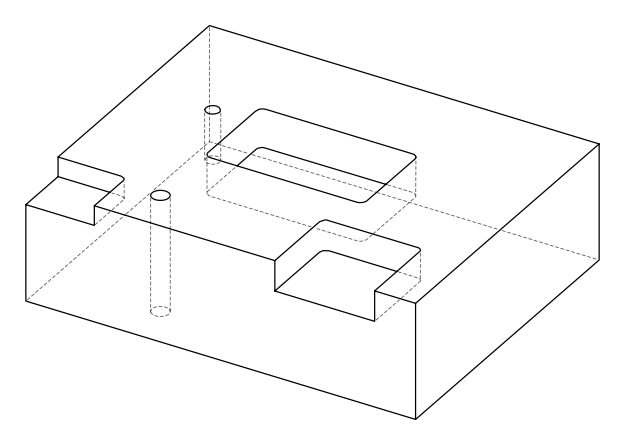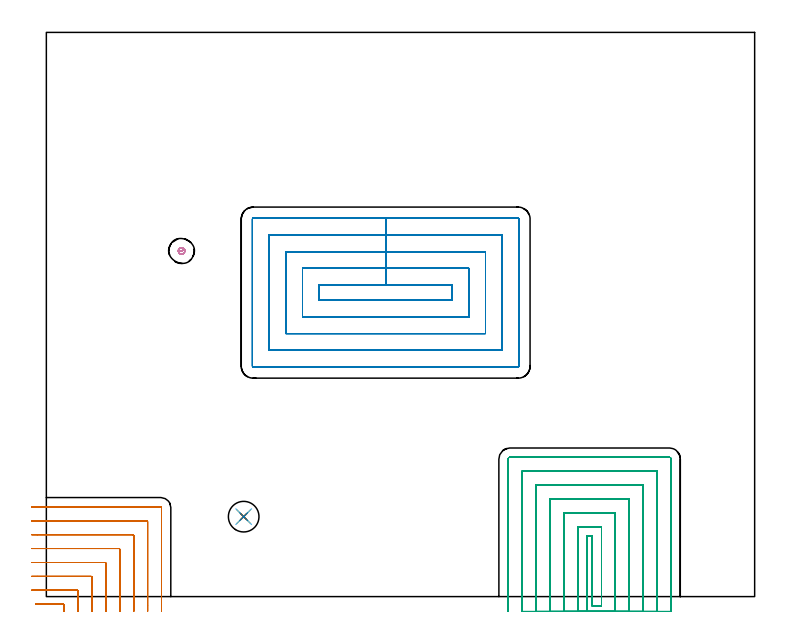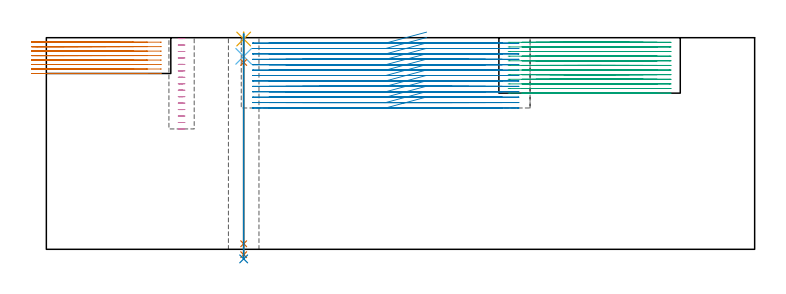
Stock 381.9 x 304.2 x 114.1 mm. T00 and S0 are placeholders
(PLAN: 8 operations, 6 tool changes, 95.4 min)
(1 MILL_CORNER_NOTCH_RECTANGULAR | CORNER_NOTCH_RECTANGULAR | NXT0201_010 | Follow Part, ap 2.5, ae 75% | 10.79 min | 69042 mm3)
(2 MILL_RECTANGULAR_POCKET | POCKET_RECTANGULAR_STRAIGHT | NXT0201_011 | Follow Part, ap 3, ae 75% | 41.68 min | 542801 mm3)
(3 MILL_SLOT | SLOT_PARTIAL_RECTANGULAR | NXT0201_010 | Follow Part, ap 2.5, ae 75% | 40.74 min | 233811 mm3)
(4 MILL_BLIND_HOLE_FROM_SOLID_MATERIAL | STEP1POCKET | NXT0201_010 | Spiral | 1.08 min | 7147 mm3)
(5 SPOT_DRILL | STEP1HOLE | NXT0321_9005460120000 | 0.03 min | 14 mm3)
(6 DRILL_BLIND_HOLE_INTO_CENTER | STEP1HOLE | NXT0301_038 | 0.05 min | 307 mm3)
(7 GUN_DRILL_THROUGH_HOLE | STEP1HOLE | UGT0307_002 | 0.55 min | 2957 mm3)
(8 SPADE_DRILL_TO_ENLARGE_THROUGH_HOLE | STEP1HOLE | UGT0306_007 | 0.49 min | 21144 mm3)
(TOOL NXT0201_010 | ENDMILL 10mm [2P460-1000-NA 1630] | D10 FL30 Z6)
(TOOL NXT0201_011 | ENDMILL 12mm [2P460-1200-NA 1630] | D12 FL38 Z6)
(TOOL NXT0321_9005460120000 | NC Spot Drill, 142deg, 12mm, Carbide, Uncoated | D12 PA142 FL30 Z2)
(TOOL NXT0301_038 | Carbide Drill 6.7mm [860.1-0670-034A1-MM 2214] | D6.7 PA140 FL53 Z2)
(TOOL UGT0307_002 | Gun Drill 6 mm | D6 PA130 FL24 Z1)
(TOOL UGT0306_007 | Spade Drill 16.5mm | D16.5 PA132 FL10 Z2)
(OP 1 MILL_CORNER_NOTCH_RECTANGULAR)
G17 G21 G94 G90
T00 M6
G54
G17 G0 G90 X9.6 Y-8. S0 M3
G43 Z124.1 H1
Z111.687
G94 G1 Y-5. F250.
Y-4.596 F500.
G3 X9.104 Y-4.1 R0.5
G1 X-2.862
X-5.862 F250.
G0 Z124.1
X17.1 Y-8.
Z111.687
G1 Y-5.
Y2.904 F500.
G3 X16.604 Y3.4 R0.5
G1 X-5.
X-8. F250.
G0 Z124.1
X24.6 Y-8.
Z111.687
G1 Y-5.
Y10.404 F500.
G3 X24.104 Y10.9 R0.5
G1 X-5.
X-8. F250.
G0 Z124.1
X32.1 Y-8.
Z111.687
G1 Y-5.
Y17.904 F500.
G3 X31.604 Y18.4 R0.5
G1 X-5.
X-8. F250.
G0 Z124.1
X39.6 Y-8.
Z111.687
G1 Y-5.
Y25.404 F500.
G3 X39.104 Y25.9 R0.5
G1 X-5.
X-8. F250.
G0 Z124.1
X47.1 Y-8.
Z111.687
G1 Y-5.
Y32.903 F500.
G3 X46.603 Y33.4 R0.5
G1 X-5.
X-8. F250.
G0 Z124.1
X54.6 Y-8.
Z111.687
G1 Y-5.
Y40.403 F500.
G3 X54.103 Y40.9 R0.5
G1 X-5.
X-8. F250.
G0 Z124.1
X62.1 Y-8.
Z111.687
G1 Y-5.
Y47.903 F500.
G3 X61.603 Y48.4 R0.5
G1 X-5.
X-8. F250.
G0 Z124.1
X9.6 Y-8.
Z109.275
G1 Y-5.
Y-4.596 F500.
G3 X9.104 Y-4.1 R0.5
G1 X-2.862
X-5.862 F250.
G0 Z124.1
X17.1 Y-8.
Z109.275
G1 Y-5.
Y2.904 F500.
G3 X16.604 Y3.4 R0.5
G1 X-5.
X-8. F250.
G0 Z124.1
X24.6 Y-8.
Z109.275
G1 Y-5.
Y10.404 F500.
G3 X24.104 Y10.9 R0.5
G1 X-5.
X-8. F250.
G0 Z124.1
X32.1 Y-8.
Z109.275
G1 Y-5.
Y17.904 F500.
G3 X31.604 Y18.4 R0.5
G1 X-5.
X-8. F250.
G0 Z124.1
X39.6 Y-8.
Z109.275
G1 Y-5.
Y25.404 F500.
G3 X39.104 Y25.9 R0.5
G1 X-5.
X-8. F250.
G0 Z124.1
X47.1 Y-8.
Z109.275
G1 Y-5.
Y32.903 F500.
G3 X46.603 Y33.4 R0.5
G1 X-5.
X-8. F250.
G0 Z124.1
X54.6 Y-8.
Z109.275
G1 Y-5.
Y40.403 F500.
G3 X54.103 Y40.9 R0.5
G1 X-5.
X-8. F250.
G0 Z124.1
X62.1 Y-8.
Z109.275
G1 Y-5.
Y47.903 F500.
G3 X61.603 Y48.4 R0.5
G1 X-5.
X-8. F250.
G0 Z124.1
X9.6 Y-8.
Z106.862
G1 Y-5.
Y-4.596 F500.
G3 X9.104 Y-4.1 R0.5
G1 X-2.862
X-5.862 F250.
G0 Z124.1
X17.1 Y-8.
Z106.862
G1 Y-5.
Y2.904 F500.
G3 X16.604 Y3.4 R0.5
G1 X-5.
X-8. F250.
G0 Z124.1
X24.6 Y-8.
Z106.862
G1 Y-5.
Y10.404 F500.
G3 X24.104 Y10.9 R0.5
G1 X-5.
X-8. F250.
G0 Z124.1
X32.1 Y-8.
Z106.862
G1 Y-5.
Y17.904 F500.
G3 X31.604 Y18.4 R0.5
G1 X-5.
X-8. F250.
G0 Z124.1
X39.6 Y-8.
Z106.862
G1 Y-5.
Y25.404 F500.
G3 X39.104 Y25.9 R0.5
G1 X-5.
X-8. F250.
G0 Z124.1
X47.1 Y-8.
Z106.862
G1 Y-5.
Y32.903 F500.
G3 X46.603 Y33.4 R0.5
G1 X-5.
X-8. F250.
G0 Z124.1
X54.6 Y-8.
Z106.862
G1 Y-5.
Y40.403 F500.
G3 X54.103 Y40.9 R0.5
G1 X-5.
X-8. F250.
G0 Z124.1
X62.1 Y-8.
Z106.862
G1 Y-5.
Y47.903 F500.
G3 X61.603 Y48.4 R0.5
G1 X-5.
X-8. F250.
G0 Z124.1
X9.6 Y-8.
Z104.45
G1 Y-5.
Y-4.596 F500.
G3 X9.104 Y-4.1 R0.5
G1 X-2.862
X-5.862 F250.
G0 Z124.1
X17.1 Y-8.
Z104.45
G1 Y-5.
Y2.904 F500.
G3 X16.604 Y3.4 R0.5
G1 X-5.
X-8. F250.
G0 Z124.1
X24.6 Y-8.
Z104.45
G1 Y-5.
Y10.404 F500.
G3 X24.104 Y10.9 R0.5
G1 X-5.
X-8. F250.
G0 Z124.1
X32.1 Y-8.
Z104.45
G1 Y-5.
Y17.904 F500.
G3 X31.604 Y18.4 R0.5
G1 X-5.
X-8. F250.
G0 Z124.1
X39.6 Y-8.
Z104.45
G1 Y-5.
Y25.404 F500.
G3 X39.104 Y25.9 R0.5
G1 X-5.
X-8. F250.
G0 Z124.1
X47.1 Y-8.
Z104.45
G1 Y-5.
Y32.903 F500.
G3 X46.603 Y33.4 R0.5
G1 X-5.
X-8. F250.
G0 Z124.1
X54.6 Y-8.
Z104.45
G1 Y-5.
Y40.403 F500.
G3 X54.103 Y40.9 R0.5
G1 X-5.
X-8. F250.
G0 Z124.1
X62.1 Y-8.
Z104.45
G1 Y-5.
Y47.903 F500.
G3 X61.603 Y48.4 R0.5
G1 X-5.
X-8. F250.
G0 Z124.1
X9.6 Y-8.
Z102.037
G1 Y-5.
Y-4.596 F500.
G3 X9.104 Y-4.1 R0.5
G1 X-2.862
X-5.862 F250.
G0 Z124.1
X17.1 Y-8.
Z102.037
G1 Y-5.
Y2.904 F500.
G3 X16.604 Y3.4 R0.5
G1 X-5.
X-8. F250.
G0 Z124.1
X24.6 Y-8.
Z102.037
G1 Y-5.
Y10.404 F500.
G3 X24.104 Y10.9 R0.5
G1 X-5.
X-8. F250.
G0 Z124.1
X32.1 Y-8.
Z102.037
G1 Y-5.
Y17.904 F500.
G3 X31.604 Y18.4 R0.5
G1 X-5.
X-8. F250.
G0 Z124.1
X39.6 Y-8.
Z102.037
G1 Y-5.
Y25.404 F500.
G3 X39.104 Y25.9 R0.5
G1 X-5.
X-8. F250.
G0 Z124.1
X47.1 Y-8.
Z102.037
G1 Y-5.
Y32.903 F500.
G3 X46.603 Y33.4 R0.5
G1 X-5.
X-8. F250.
G0 Z124.1
X54.6 Y-8.
Z102.037
G1 Y-5.
Y40.403 F500.
G3 X54.103 Y40.9 R0.5
G1 X-5.
X-8. F250.
G0 Z124.1
X62.1 Y-8.
Z102.037
G1 Y-5.
Y47.903 F500.
G3 X61.603 Y48.4 R0.5
G1 X-5.
X-8. F250.
G0 Z124.1
X9.6 Y-8.
Z99.625
G1 Y-5.
Y-4.596 F500.
G3 X9.104 Y-4.1 R0.5
G1 X-2.862
X-5.862 F250.
G0 Z124.1
X17.1 Y-8.
Z99.625
G1 Y-5.
Y2.904 F500.
G3 X16.604 Y3.4 R0.5
G1 X-5.
X-8. F250.
G0 Z124.1
X24.6 Y-8.
Z99.625
G1 Y-5.
Y10.404 F500.
G3 X24.104 Y10.9 R0.5
G1 X-5.
X-8. F250.
G0 Z124.1
X32.1 Y-8.
Z99.625
G1 Y-5.
Y17.904 F500.
G3 X31.604 Y18.4 R0.5
G1 X-5.
X-8. F250.
G0 Z124.1
X39.6 Y-8.
Z99.625
G1 Y-5.
Y25.404 F500.
G3 X39.104 Y25.9 R0.5
G1 X-5.
X-8. F250.
G0 Z124.1
X47.1 Y-8.
Z99.625
G1 Y-5.
Y32.903 F500.
G3 X46.603 Y33.4 R0.5
G1 X-5.
X-8. F250.
G0 Z124.1
X54.6 Y-8.
Z99.625
G1 Y-5.
Y40.403 F500.
G3 X54.103 Y40.9 R0.5
G1 X-5.
X-8. F250.
G0 Z124.1
X62.1 Y-8.
Z99.625
G1 Y-5.
Y47.903 F500.
G3 X61.603 Y48.4 R0.5
G1 X-5.
X-8. F250.
G0 Z124.1
X9.6 Y-8.
Z97.212
G1 Y-5.
Y-4.596 F500.
G3 X9.104 Y-4.1 R0.5
G1 X-2.862
X-5.862 F250.
G0 Z124.1
X17.1 Y-8.
Z97.212
G1 Y-5.
Y2.904 F500.
G3 X16.604 Y3.4 R0.5
G1 X-5.
X-8. F250.
G0 Z124.1
X24.6 Y-8.
Z97.212
G1 Y-5.
Y10.404 F500.
G3 X24.104 Y10.9 R0.5
G1 X-5.
X-8. F250.
G0 Z124.1
X32.1 Y-8.
Z97.212
G1 Y-5.
Y17.904 F500.
G3 X31.604 Y18.4 R0.5
G1 X-5.
X-8. F250.
G0 Z124.1
X39.6 Y-8.
Z97.212
G1 Y-5.
Y25.404 F500.
G3 X39.104 Y25.9 R0.5
G1 X-5.
X-8. F250.
G0 Z124.1
X47.1 Y-8.
Z97.212
G1 Y-5.
Y32.903 F500.
G3 X46.603 Y33.4 R0.5
G1 X-5.
X-8. F250.
G0 Z124.1
X54.6 Y-8.
Z97.212
G1 Y-5.
Y40.403 F500.
G3 X54.103 Y40.9 R0.5
G1 X-5.
X-8. F250.
G0 Z124.1
X62.1 Y-8.
Z97.212
G1 Y-5.
Y47.903 F500.
G3 X61.603 Y48.4 R0.5
G1 X-5.
X-8. F250.
G0 Z124.1
X9.6 Y-8.
Z94.8
G1 Y-5.
Y-4.596 F500.
G3 X9.104 Y-4.1 R0.5
G1 X-2.862
X-5.862 F250.
G0 Z124.1
X17.1 Y-8.
Z94.8
G1 Y-5.
Y2.904 F500.
G3 X16.604 Y3.4 R0.5
G1 X-5.
X-8. F250.
G0 Z124.1
X24.6 Y-8.
Z94.8
G1 Y-5.
Y10.404 F500.
G3 X24.104 Y10.9 R0.5
G1 X-5.
X-8. F250.
G0 Z124.1
X32.1 Y-8.
Z94.8
G1 Y-5.
Y17.904 F500.
G3 X31.604 Y18.4 R0.5
G1 X-5.
X-8. F250.
G0 Z124.1
X39.6 Y-8.
Z94.8
G1 Y-5.
Y25.404 F500.
G3 X39.104 Y25.9 R0.5
G1 X-5.
X-8. F250.
G0 Z124.1
X47.1 Y-8.
Z94.8
G1 Y-5.
Y32.903 F500.
G3 X46.603 Y33.4 R0.5
G1 X-5.
X-8. F250.
G0 Z124.1
X54.6 Y-8.
Z94.8
G1 Y-5.
Y40.403 F500.
G3 X54.103 Y40.9 R0.5
G1 X-5.
X-8. F250.
G0 Z124.1
X62.1 Y-8.
Z94.8
G1 Y-5.
Y47.903 F500.
G3 X61.603 Y48.4 R0.5
G1 X-5.
X-8. F250.
G0 Z124.1
M5
M2
(OP 2 MILL_RECTANGULAR_POCKET)
G17 G21 G94 G90
T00 M6
G54
G17 G0 G90 X205.026 Y168. S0 M3
G43 Z124.1 H1
Z117.1
G94 G1 X182.95 Z111.185 F250.
X147.1 F500.
Y159.8
X218.8
Y168.
X182.95
Y177.
X138.1
Y150.8
X227.8
Y177.
X182.95
Y186.
X129.1
Y141.8
X236.8
Y186.
X182.95
Y195.
X120.1
Y132.8
X245.8
Y195.
X182.95
Y204.
X111.5
G3 X111.1 Y203.6 R0.4
G1 Y124.2
G3 X111.5 Y123.8 R0.4
G1 X254.4
G3 X254.8 Y124.2 R0.4
G1 Y203.6
G3 X254.4 Y204. R0.4
G1 X182.95
X181.95
G0 X205.026 Y168. Z114.185
G1 X182.95 Z108.269 F250.
X147.1 F500.
Y159.8
X218.8
Y168.
X182.95
Y177.
X138.1
Y150.8
X227.8
Y177.
X182.95
Y186.
X129.1
Y141.8
X236.8
Y186.
X182.95
Y195.
X120.1
Y132.8
X245.8
Y195.
X182.95
Y204.
X111.5
G3 X111.1 Y203.6 R0.4
G1 Y124.2
G3 X111.5 Y123.8 R0.4
G1 X254.4
G3 X254.8 Y124.2 R0.4
G1 Y203.6
G3 X254.4 Y204. R0.4
G1 X182.95
X181.95
G0 X205.026 Y168. Z111.269
G1 X182.95 Z105.354 F250.
X147.1 F500.
Y159.8
X218.8
Y168.
X182.95
Y177.
X138.1
Y150.8
X227.8
Y177.
X182.95
Y186.
X129.1
Y141.8
X236.8
Y186.
X182.95
Y195.
X120.1
Y132.8
X245.8
Y195.
X182.95
Y204.
X111.5
G3 X111.1 Y203.6 R0.4
G1 Y124.2
G3 X111.5 Y123.8 R0.4
G1 X254.4
G3 X254.8 Y124.2 R0.4
G1 Y203.6
G3 X254.4 Y204. R0.4
G1 X182.95
X181.95
G0 X205.026 Y168. Z108.354
G1 X182.95 Z102.438 F250.
X147.1 F500.
Y159.8
X218.8
Y168.
X182.95
Y177.
X138.1
Y150.8
X227.8
Y177.
X182.95
Y186.
X129.1
Y141.8
X236.8
Y186.
X182.95
Y195.
X120.1
Y132.8
X245.8
Y195.
X182.95
Y204.
X111.5
G3 X111.1 Y203.6 R0.4
G1 Y124.2
G3 X111.5 Y123.8 R0.4
G1 X254.4
G3 X254.8 Y124.2 R0.4
G1 Y203.6
G3 X254.4 Y204. R0.4
G1 X182.95
X181.95
G0 X205.026 Y168. Z105.438
G1 X182.95 Z99.523 F250.
X147.1 F500.
Y159.8
X218.8
Y168.
X182.95
Y177.
X138.1
Y150.8
X227.8
Y177.
X182.95
Y186.
X129.1
Y141.8
X236.8
Y186.
X182.95
Y195.
X120.1
Y132.8
X245.8
Y195.
X182.95
Y204.
X111.5
G3 X111.1 Y203.6 R0.4
G1 Y124.2
G3 X111.5 Y123.8 R0.4
G1 X254.4
G3 X254.8 Y124.2 R0.4
G1 Y203.6
G3 X254.4 Y204. R0.4
G1 X182.95
X181.95
G0 X205.026 Y168. Z102.523
G1 X182.95 Z96.608 F250.
X147.1 F500.
Y159.8
X218.8
Y168.
X182.95
Y177.
X138.1
Y150.8
X227.8
Y177.
X182.95
Y186.
X129.1
Y141.8
X236.8
Y186.
X182.95
Y195.
X120.1
Y132.8
X245.8
Y195.
X182.95
Y204.
X111.5
G3 X111.1 Y203.6 R0.4
G1 Y124.2
G3 X111.5 Y123.8 R0.4
G1 X254.4
G3 X254.8 Y124.2 R0.4
G1 Y203.6
G3 X254.4 Y204. R0.4
G1 X182.95
X181.95
G0 X205.026 Y168. Z99.608
G1 X182.95 Z93.692 F250.
X147.1 F500.
Y159.8
X218.8
Y168.
X182.95
Y177.
X138.1
Y150.8
X227.8
Y177.
X182.95
Y186.
X129.1
Y141.8
X236.8
Y186.
X182.95
Y195.
X120.1
Y132.8
X245.8
Y195.
X182.95
Y204.
X111.5
G3 X111.1 Y203.6 R0.4
G1 Y124.2
G3 X111.5 Y123.8 R0.4
G1 X254.4
G3 X254.8 Y124.2 R0.4
G1 Y203.6
G3 X254.4 Y204. R0.4
G1 X182.95
X181.95
G0 X205.026 Y168. Z96.692
G1 X182.95 Z90.777 F250.
X147.1 F500.
Y159.8
X218.8
Y168.
X182.95
Y177.
X138.1
Y150.8
X227.8
Y177.
X182.95
Y186.
X129.1
Y141.8
X236.8
Y186.
X182.95
Y195.
X120.1
Y132.8
X245.8
Y195.
X182.95
Y204.
X111.5
G3 X111.1 Y203.6 R0.4
G1 Y124.2
G3 X111.5 Y123.8 R0.4
G1 X254.4
G3 X254.8 Y124.2 R0.4
G1 Y203.6
G3 X254.4 Y204. R0.4
G1 X182.95
X181.95
G0 X205.026 Y168. Z93.777
G1 X182.95 Z87.862 F250.
X147.1 F500.
Y159.8
X218.8
Y168.
X182.95
Y177.
X138.1
Y150.8
X227.8
Y177.
X182.95
Y186.
X129.1
Y141.8
X236.8
Y186.
X182.95
Y195.
X120.1
Y132.8
X245.8
Y195.
X182.95
Y204.
X111.5
G3 X111.1 Y203.6 R0.4
G1 Y124.2
G3 X111.5 Y123.8 R0.4
G1 X254.4
G3 X254.8 Y124.2 R0.4
G1 Y203.6
G3 X254.4 Y204. R0.4
G1 X182.95
X181.95
G0 X205.026 Y168. Z90.862
G1 X182.95 Z84.946 F250.
X147.1 F500.
Y159.8
X218.8
Y168.
X182.95
Y177.
X138.1
Y150.8
X227.8
Y177.
X182.95
Y186.
X129.1
Y141.8
X236.8
Y186.
X182.95
Y195.
X120.1
Y132.8
X245.8
Y195.
X182.95
Y204.
X111.5
G3 X111.1 Y203.6 R0.4
G1 Y124.2
G3 X111.5 Y123.8 R0.4
G1 X254.4
G3 X254.8 Y124.2 R0.4
G1 Y203.6
G3 X254.4 Y204. R0.4
G1 X182.95
X181.95
G0 X205.026 Y168. Z87.946
G1 X182.95 Z82.031 F250.
X147.1 F500.
Y159.8
X218.8
Y168.
X182.95
Y177.
X138.1
Y150.8
X227.8
Y177.
X182.95
Y186.
X129.1
Y141.8
X236.8
Y186.
X182.95
Y195.
X120.1
Y132.8
X245.8
Y195.
X182.95
Y204.
X111.5
G3 X111.1 Y203.6 R0.4
G1 Y124.2
G3 X111.5 Y123.8 R0.4
G1 X254.4
G3 X254.8 Y124.2 R0.4
G1 Y203.6
G3 X254.4 Y204. R0.4
G1 X182.95
X181.95
G0 X205.026 Y168. Z85.031
G1 X182.95 Z79.115 F250.
X147.1 F500.
Y159.8
X218.8
Y168.
X182.95
Y177.
X138.1
Y150.8
X227.8
Y177.
X182.95
Y186.
X129.1
Y141.8
X236.8
Y186.
X182.95
Y195.
X120.1
Y132.8
X245.8
Y195.
X182.95
Y204.
X111.5
G3 X111.1 Y203.6 R0.4
G1 Y124.2
G3 X111.5 Y123.8 R0.4
G1 X254.4
G3 X254.8 Y124.2 R0.4
G1 Y203.6
G3 X254.4 Y204. R0.4
G1 X182.95
X181.95
G0 X205.026 Y168. Z82.115
G1 X182.95 Z76.2 F250.
X147.1 F500.
Y159.8
X218.8
Y168.
X182.95
Y177.
X138.1
Y150.8
X227.8
Y177.
X182.95
Y186.
X129.1
Y141.8
X236.8
Y186.
X182.95
Y195.
X120.1
Y132.8
X245.8
Y195.
X182.95
Y204.
X111.5
G3 X111.1 Y203.6 R0.4
G1 Y124.2
G3 X111.5 Y123.8 R0.4
G1 X254.4
G3 X254.8 Y124.2 R0.4
G1 Y203.6
G3 X254.4 Y204. R0.4
G1 X182.95
X181.95
G0 Z124.1
M5
M2
(OP 3 MILL_SLOT)
G17 G21 G94 G90
T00 M6
G54
G17 G0 G90 X291.5 Y-8. S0 M3
G43 Z124.1 H1
Z111.608
G94 G1 Y-5. F250.
Y32.6 F500.
X294.3
Y-5.
X299.3
Y37.6
X286.5
Y-5.
Y-8. F250.
X306.8
Y-5.
Y45.1 F500.
X279.
Y-5.
Y-8. F250.
X314.3
Y-5.
Y52.6 F500.
X271.5
Y-5.
Y-8. F250.
X321.8
Y-5.
Y60.1 F500.
X264.
Y-5.
Y-8. F250.
X329.3
Y-5.
Y67.6 F500.
X256.5
Y-5.
Y-8. F250.
X336.8
Y-5.
Y74.2 F500.
G3 X335.9 Y75.1 R0.9
G1 X249.9
G3 X249. Y74.2 R0.9
G1 Y-5.
Y-8. F250.
G0 X291.5 Z109.117
G1 Y-5.
Y32.6 F500.
X294.3
Y-5.
X299.3
Y37.6
X286.5
Y-5.
Y-8. F250.
X306.8
Y-5.
Y45.1 F500.
X279.
Y-5.
Y-8. F250.
X314.3
Y-5.
Y52.6 F500.
X271.5
Y-5.
Y-8. F250.
X321.8
Y-5.
Y60.1 F500.
X264.
Y-5.
Y-8. F250.
X329.3
Y-5.
Y67.6 F500.
X256.5
Y-5.
Y-8. F250.
X336.8
Y-5.
Y74.2 F500.
G3 X335.9 Y75.1 R0.9
G1 X249.9
G3 X249. Y74.2 R0.9
G1 Y-5.
Y-8. F250.
G0 X291.5 Z106.625
G1 Y-5.
Y32.6 F500.
X294.3
Y-5.
X299.3
Y37.6
X286.5
Y-5.
Y-8. F250.
X306.8
Y-5.
Y45.1 F500.
X279.
Y-5.
Y-8. F250.
X314.3
Y-5.
Y52.6 F500.
X271.5
Y-5.
Y-8. F250.
X321.8
Y-5.
Y60.1 F500.
X264.
Y-5.
Y-8. F250.
X329.3
Y-5.
Y67.6 F500.
X256.5
Y-5.
Y-8. F250.
X336.8
Y-5.
Y74.2 F500.
G3 X335.9 Y75.1 R0.9
G1 X249.9
G3 X249. Y74.2 R0.9
G1 Y-5.
Y-8. F250.
G0 X291.5 Z104.133
G1 Y-5.
Y32.6 F500.
X294.3
Y-5.
X299.3
Y37.6
X286.5
Y-5.
Y-8. F250.
X306.8
Y-5.
Y45.1 F500.
X279.
Y-5.
Y-8. F250.
X314.3
Y-5.
Y52.6 F500.
X271.5
Y-5.
Y-8. F250.
X321.8
Y-5.
Y60.1 F500.
X264.
Y-5.
Y-8. F250.
X329.3
Y-5.
Y67.6 F500.
X256.5
Y-5.
Y-8. F250.
X336.8
Y-5.
Y74.2 F500.
G3 X335.9 Y75.1 R0.9
G1 X249.9
G3 X249. Y74.2 R0.9
G1 Y-5.
Y-8. F250.
G0 X291.5 Z101.642
G1 Y-5.
Y32.6 F500.
X294.3
Y-5.
X299.3
Y37.6
X286.5
Y-5.
Y-8. F250.
X306.8
Y-5.
Y45.1 F500.
X279.
Y-5.
Y-8. F250.
X314.3
Y-5.
Y52.6 F500.
X271.5
Y-5.
Y-8. F250.
X321.8
Y-5.
Y60.1 F500.
X264.
Y-5.
Y-8. F250.
X329.3
Y-5.
Y67.6 F500.
X256.5
Y-5.
Y-8. F250.
X336.8
Y-5.
Y74.2 F500.
G3 X335.9 Y75.1 R0.9
G1 X249.9
G3 X249. Y74.2 R0.9
G1 Y-5.
Y-8. F250.
G0 X291.5 Z99.15
G1 Y-5.
Y32.6 F500.
X294.3
Y-5.
X299.3
Y37.6
X286.5
Y-5.
Y-8. F250.
X306.8
Y-5.
Y45.1 F500.
X279.
Y-5.
Y-8. F250.
X314.3
Y-5.
Y52.6 F500.
X271.5
Y-5.
Y-8. F250.
X321.8
Y-5.
Y60.1 F500.
X264.
Y-5.
Y-8. F250.
X329.3
Y-5.
Y67.6 F500.
X256.5
Y-5.
Y-8. F250.
X336.8
Y-5.
Y74.2 F500.
G3 X335.9 Y75.1 R0.9
G1 X249.9
G3 X249. Y74.2 R0.9
G1 Y-5.
Y-8. F250.
G0 X291.5 Z96.658
G1 Y-5.
Y32.6 F500.
X294.3
Y-5.
X299.3
Y37.6
X286.5
Y-5.
Y-8. F250.
X306.8
Y-5.
Y45.1 F500.
X279.
Y-5.
Y-8. F250.
X314.3
Y-5.
Y52.6 F500.
X271.5
Y-5.
Y-8. F250.
X321.8
Y-5.
Y60.1 F500.
X264.
Y-5.
Y-8. F250.
X329.3
Y-5.
Y67.6 F500.
X256.5
Y-5.
Y-8. F250.
X336.8
Y-5.
Y74.2 F500.
G3 X335.9 Y75.1 R0.9
G1 X249.9
G3 X249. Y74.2 R0.9
G1 Y-5.
Y-8. F250.
G0 X291.5 Z94.167
G1 Y-5.
Y32.6 F500.
X294.3
Y-5.
X299.3
Y37.6
X286.5
Y-5.
Y-8. F250.
X306.8
Y-5.
Y45.1 F500.
X279.
Y-5.
Y-8. F250.
X314.3
Y-5.
Y52.6 F500.
X271.5
Y-5.
Y-8. F250.
X321.8
Y-5.
Y60.1 F500.
X264.
Y-5.
Y-8. F250.
X329.3
Y-5.
Y67.6 F500.
X256.5
Y-5.
Y-8. F250.
X336.8
Y-5.
Y74.2 F500.
G3 X335.9 Y75.1 R0.9
G1 X249.9
G3 X249. Y74.2 R0.9
G1 Y-5.
Y-8. F250.
G0 X291.5 Z91.675
G1 Y-5.
Y32.6 F500.
X294.3
Y-5.
X299.3
Y37.6
X286.5
Y-5.
Y-8. F250.
X306.8
Y-5.
Y45.1 F500.
X279.
Y-5.
Y-8. F250.
X314.3
Y-5.
Y52.6 F500.
X271.5
Y-5.
Y-8. F250.
X321.8
Y-5.
Y60.1 F500.
X264.
Y-5.
Y-8. F250.
X329.3
Y-5.
Y67.6 F500.
X256.5
Y-5.
Y-8. F250.
X336.8
Y-5.
Y74.2 F500.
G3 X335.9 Y75.1 R0.9
G1 X249.9
G3 X249. Y74.2 R0.9
G1 Y-5.
Y-8. F250.
G0 X291.5 Z89.183
G1 Y-5.
Y32.6 F500.
X294.3
Y-5.
X299.3
Y37.6
X286.5
Y-5.
Y-8. F250.
X306.8
Y-5.
Y45.1 F500.
X279.
Y-5.
Y-8. F250.
X314.3
Y-5.
Y52.6 F500.
X271.5
Y-5.
Y-8. F250.
X321.8
Y-5.
Y60.1 F500.
X264.
Y-5.
Y-8. F250.
X329.3
Y-5.
Y67.6 F500.
X256.5
Y-5.
Y-8. F250.
X336.8
Y-5.
Y74.2 F500.
G3 X335.9 Y75.1 R0.9
G1 X249.9
G3 X249. Y74.2 R0.9
G1 Y-5.
Y-8. F250.
G0 X291.5 Z86.692
G1 Y-5.
Y32.6 F500.
X294.3
Y-5.
X299.3
Y37.6
X286.5
Y-5.
Y-8. F250.
X306.8
Y-5.
Y45.1 F500.
X279.
Y-5.
Y-8. F250.
X314.3
Y-5.
Y52.6 F500.
X271.5
Y-5.
Y-8. F250.
X321.8
Y-5.
Y60.1 F500.
X264.
Y-5.
Y-8. F250.
X329.3
Y-5.
Y67.6 F500.
X256.5
Y-5.
Y-8. F250.
X336.8
Y-5.
Y74.2 F500.
G3 X335.9 Y75.1 R0.9
G1 X249.9
G3 X249. Y74.2 R0.9
G1 Y-5.
Y-8. F250.
G0 X291.5 Z84.2
G1 Y-5.
Y32.6 F500.
X294.3
Y-5.
X299.3
Y37.6
X286.5
Y-5.
Y-8. F250.
X306.8
Y-5.
Y45.1 F500.
X279.
Y-5.
Y-8. F250.
X314.3
Y-5.
Y52.6 F500.
X271.5
Y-5.
Y-8. F250.
X321.8
Y-5.
Y60.1 F500.
X264.
Y-5.
Y-8. F250.
X329.3
Y-5.
Y67.6 F500.
X256.5
Y-5.
Y-8. F250.
X336.8
Y-5.
Y74.2 F500.
G3 X335.9 Y75.1 R0.9
G1 X249.9
G3 X249. Y74.2 R0.9
G1 Y-5.
Y-8. F250.
G0 Z124.1
M5
M2
(OP 4 MILL_BLIND_HOLE_FROM_SOLID_MATERIAL)
G17 G21 G94 G90
T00 M6
G54
G17 G0 G90 X72.9 Y186.4 S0 M3
G43 Z124.1 H1
Z113.62
G94 G3 X73.476 Y187.624 R0.748 F250.
X71.753 Y187.787 R1.224
X71.513 Y185.253 R1.8
X71.753 Y187.787 R-1.8
X71.633 Y186.52 R0.9
X72.9 Y186.4 R0.9
G0 Z110.14
G3 X73.476 Y187.624 R0.748
X71.753 Y187.787 R1.224
X71.513 Y185.253 R1.8
X71.753 Y187.787 R-1.8
X71.633 Y186.52 R0.9
X72.9 Y186.4 R0.9
G0 Z106.66
G3 X73.476 Y187.624 R0.748
X71.753 Y187.787 R1.224
X71.513 Y185.253 R1.8
X71.753 Y187.787 R-1.8
X71.633 Y186.52 R0.9
X72.9 Y186.4 R0.9
G0 Z103.18
G3 X73.476 Y187.624 R0.748
X71.753 Y187.787 R1.224
X71.513 Y185.253 R1.8
X71.753 Y187.787 R-1.8
X71.633 Y186.52 R0.9
X72.9 Y186.4 R0.9
G0 Z99.7
G3 X73.476 Y187.624 R0.748
X71.753 Y187.787 R1.224
X71.513 Y185.253 R1.8
X71.753 Y187.787 R-1.8
X71.633 Y186.52 R0.9
X72.9 Y186.4 R0.9
G0 Z96.22
G3 X73.476 Y187.624 R0.748
X71.753 Y187.787 R1.224
X71.513 Y185.253 R1.8
X71.753 Y187.787 R-1.8
X71.633 Y186.52 R0.9
X72.9 Y186.4 R0.9
G0 Z92.74
G3 X73.476 Y187.624 R0.748
X71.753 Y187.787 R1.224
X71.513 Y185.253 R1.8
X71.753 Y187.787 R-1.8
X71.633 Y186.52 R0.9
X72.9 Y186.4 R0.9
G0 Z89.26
G3 X73.476 Y187.624 R0.748
X71.753 Y187.787 R1.224
X71.513 Y185.253 R1.8
X71.753 Y187.787 R-1.8
X71.633 Y186.52 R0.9
X72.9 Y186.4 R0.9
G0 Z85.78
G3 X73.476 Y187.624 R0.748
X71.753 Y187.787 R1.224
X71.513 Y185.253 R1.8
X71.753 Y187.787 R-1.8
X71.633 Y186.52 R0.9
X72.9 Y186.4 R0.9
G0 Z82.3
G3 X73.476 Y187.624 R0.748
X71.753 Y187.787 R1.224
X71.513 Y185.253 R1.8
X71.753 Y187.787 R-1.8
X71.633 Y186.52 R0.9
X72.9 Y186.4 R0.9
G0 Z78.82
G3 X73.476 Y187.624 R0.748
X71.753 Y187.787 R1.224
X71.513 Y185.253 R1.8
X71.753 Y187.787 R-1.8
X71.633 Y186.52 R0.9
X72.9 Y186.4 R0.9
G0 Z75.34
G3 X73.476 Y187.624 R0.748
X71.753 Y187.787 R1.224
X71.513 Y185.253 R1.8
X71.753 Y187.787 R-1.8
X71.633 Y186.52 R0.9
X72.9 Y186.4 R0.9
G0 Z71.86
G3 X73.476 Y187.624 R0.748
X71.753 Y187.787 R1.224
X71.513 Y185.253 R1.8
X71.753 Y187.787 R-1.8
X71.633 Y186.52 R0.9
X72.9 Y186.4 R0.9
G0 Z68.38
G3 X73.476 Y187.624 R0.748
X71.753 Y187.787 R1.224
X71.513 Y185.253 R1.8
X71.753 Y187.787 R-1.8
X71.633 Y186.52 R0.9
X72.9 Y186.4 R0.9
G0 Z64.9
G3 X73.476 Y187.624 R0.748
X71.753 Y187.787 R1.224
X71.513 Y185.253 R1.8
X71.753 Y187.787 R-1.8
X71.633 Y186.52 R0.9
X72.9 Y186.4 R0.9
G0 Z124.1
M5
M2
(OP 5 SPOT_DRILL)
G17 G21 G94 G90
T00 M6
G54
G17 G0 G90 X106.4 Y43.1 S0 M3
G43 Z124.1 H0
G94 G81 G98 Z113.386 F250. R117.1
G80
M5
M2
(OP 6 DRILL_BLIND_HOLE_INTO_CENTER)
G17 G21 G94 G90
T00 M6
G54
G17 G0 G90 X106.4 Y43.1 S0 M3
G43 Z124.1 H1
G94 G81 G98 Z104.05 F250. R116.1
G80
M5
M2
(OP 7 GUN_DRILL_THROUGH_HOLE)
G17 G21 G94 G90
T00 M6
G54
G17 G0 G90 X106.4 Y43.1 M8
G43 Z124.1 H0
Z113.857
S716 M3
G94 G1 Z100.743 F125. M26
G4 X.084
Z3. F250.
G4 X.084
Z-2.899 F125.
G4 X.084
M5
M9
G0 Z113.857
Z124.1
M2
(OP 8 SPADE_DRILL_TO_ENLARGE_THROUGH_HOLE)
G17 G21 G94 G90
T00 M6
G54
G17 G0 G90 X106.4 Y43.1 S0 M3
G43 Z124.1 H0
G94 G73 G98 Z-5.173 F250. Q14.909 R116.1
G80
M5
M2
